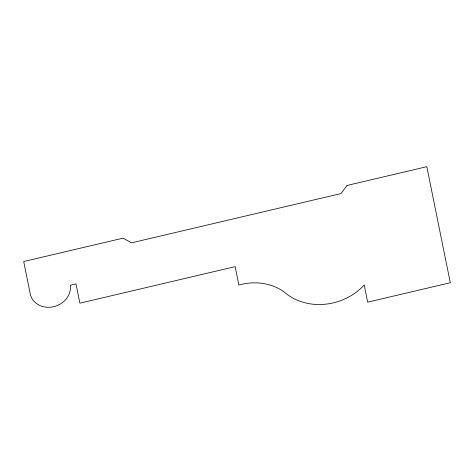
<?xml version="1.0" encoding="UTF-8"?>
<svg xmlns="http://www.w3.org/2000/svg" width="474" height="474" viewBox="0 0 474 474"><rect width="100%" height="100%" fill="white"/><g stroke="black" fill="none" stroke-linecap="round" stroke-linejoin="round"><path stroke-width="0.71" d="M346.986 185.47L341.055 193.546L131.553 242.836L123.044 238.161L23.7 261.529L30.401 294.627A20.542 17.953 -19.1 0 0 53.734 306.696A20.542 17.953 -19.1 0 0 70.282 285.241L75.982 283.902L79.881 303.17L235.145 266.643L238.872 285.075A51.388 44.9 -19.1 0 1 284.145 291.948A54.842 47.915 -19.1 0 0 364.21 284.993L367.682 302.169L450.3 282.729L426.813 166.688L346.986 185.47"/></g></svg>
